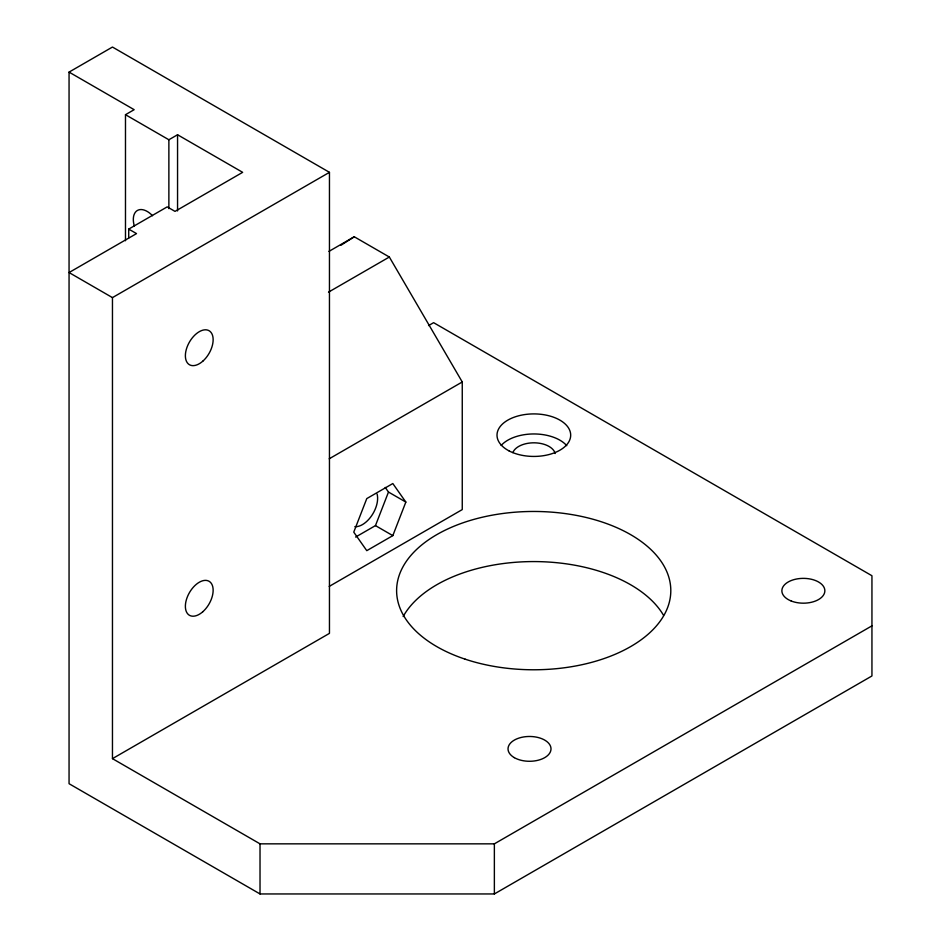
<?xml version="1.0" encoding="UTF-8"?>
<svg xmlns="http://www.w3.org/2000/svg" width="941" height="941" viewBox="0 0 941 941"><rect width="100%" height="100%" fill="white"/><g stroke="black" fill="none" stroke-linecap="round" stroke-linejoin="round"><path stroke-width="1.41" d="M355.616 537.064L375.459 525.607L388.48 492.049L385.222 487.414M392.82 535.629L405.842 502.071L392.82 483.545L366.778 498.589L353.757 532.135L366.778 550.661L392.82 535.629L375.459 525.607M340.865 245.307L354.263 236.767L389.339 257.022L462.254 381.975L462.254 509.587L329.209 586.408M428.567 325.586L433.613 322.669L871.942 575.739L871.942 675.967L494.366 893.95L260.022 893.95L69.058 783.7L69.058 72.104L112.461 47.05L329.456 172.332L329.456 633.364L112.461 758.646L112.461 297.615L329.456 172.332M125.482 240.743L125.482 114.696L134.163 109.685L69.058 72.104M125.482 114.696L168.874 139.762L177.555 134.751L242.66 172.332L175.014 211.384L167.204 206.867L128.717 229.098L128.717 237.908M328.915 251.4L354.263 236.767M328.515 292.133L389.339 257.022M329.209 458.796L462.254 381.975M112.461 758.646L260.022 843.842L494.366 843.842L871.942 625.847M128.717 229.098L136.527 233.603L69.058 272.549L112.461 297.615M388.48 492.049L405.842 502.071M494.366 843.842L494.366 893.95M260.022 843.842L260.022 893.95M177.555 134.751L177.555 210.937M168.874 139.762L168.874 208.631M403.148 616.543A137.104 79.162 0 0 1 532.571 561.577A137.104 79.162 0 0 1 663.534 615.308M512.869 452.609A21.478 12.398 0 0 1 534.676 442.823A21.478 12.398 0 0 1 555.143 453.527M501.153 445.458A36.828 21.255 0 0 1 534.076 433.954A36.828 21.255 0 0 1 566.764 445.681M377.106 494.072A21.478 12.398 -60 0 1 371.683 515.656A21.478 12.398 -60 0 1 354.839 526.654M134.375 226.205A19.643 11.339 60 0 1 137.386 210.466A19.643 11.339 60 0 1 152.524 215.724M514.327 757.646A21.478 12.398 0 0 0 550.273 752.082A21.478 12.398 0 0 0 523.961 736.897A21.478 12.398 0 0 0 514.327 757.646M791.193 600.993A21.478 12.398 0 0 0 824.787 591.748A21.478 12.398 0 0 0 794.133 579.574A21.478 12.398 0 0 0 791.193 600.993M509.057 450.892A36.828 21.255 0 0 0 569.834 439.718A36.828 21.255 0 0 0 522.69 414.91A36.828 21.255 0 0 0 509.057 450.892M202.856 361.132A19.643 11.339 -60 0 0 209.078 330.714A19.643 11.339 -60 0 0 185.847 351.322A19.643 11.339 -60 0 0 202.856 361.132M202.856 611.697A19.643 11.339 -60 0 0 209.078 581.279A19.643 11.339 -60 0 0 185.847 601.875A19.643 11.339 -60 0 0 202.856 611.697M465.148 659.17A137.104 79.162 0 0 0 670.804 590.619A137.104 79.162 0 0 0 465.148 522.067A137.104 79.162 0 0 0 465.148 659.17"/></g></svg>
